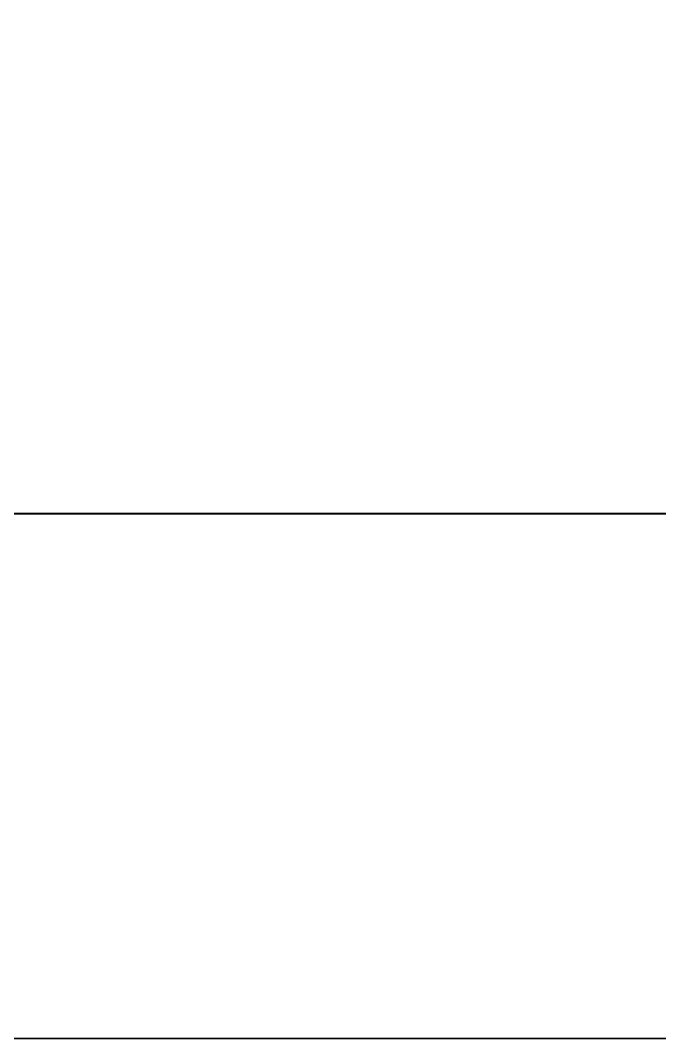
# Model space of a CAD drawing. Header units: inches. Extents: x -38100 to 38100, y 0 to 31750.
# Drawn here: x -38059.5 to -38018.9, y 5376.6 to 5441.2 of the extents above; entities that cross this region are included whole.
import ezdxf

# ---------------------------------------------------------------- set-up
doc = ezdxf.new("R2010")
doc.units = ezdxf.units.IN
doc.header["$LTSCALE"] = 65.185185
doc.header["$MEASUREMENT"] = 0
doc.layers.add('36', color=7, linetype='CONTINUOUS')
doc.layers.add('41', color=7, linetype='CONTINUOUS')

msp = doc.modelspace()

# ---------------------------------------------------------------- linework, layer by layer
at = {"layer": '36', "color": 7, "linetype": 'CONTINUOUS', "true_color": 0xa89b88}
for points in [[(-38100, 6350, -45720), (38100, 6350, -45720), (-38100, 0, -45720), (-38100, 6350, -45720)], [(38100, 6350, -45720), (38100, 0, -45720), (-38100, 0, -45720), (38100, 6350, -45720)]]:
    msp.add_3dface(points, dxfattribs=at)
at = {"layer": '41', "color": 7, "linetype": 'CONTINUOUS', "true_color": 0xa89b88}
for points in [[(38100, 5409.929, 45650.029), (38100, 5443.269, 45654.929), (-38100, 5409.929, 45650.029), (38100, 5409.929, 45650.029)], [(-38100, 5409.929, 45650.029), (38100, 5443.269, 45654.929), (-38100, 5443.269, 45654.929), (-38100, 5409.929, 45650.029)], [(38100, 5376.616, 45644.952), (38100, 5409.929, 45650.029), (-38100, 5376.616, 45644.952), (38100, 5376.616, 45644.952)], [(-38100, 5376.616, 45644.952), (38100, 5409.929, 45650.029), (-38100, 5409.929, 45650.029), (-38100, 5376.616, 45644.952)], [(-38100, 5343.33, 45639.698), (38100, 5376.616, 45644.952), (-38100, 5376.616, 45644.952), (-38100, 5343.33, 45639.698)]]:
    msp.add_3dface(points, dxfattribs=at)

doc.saveas('drawing.dxf')
